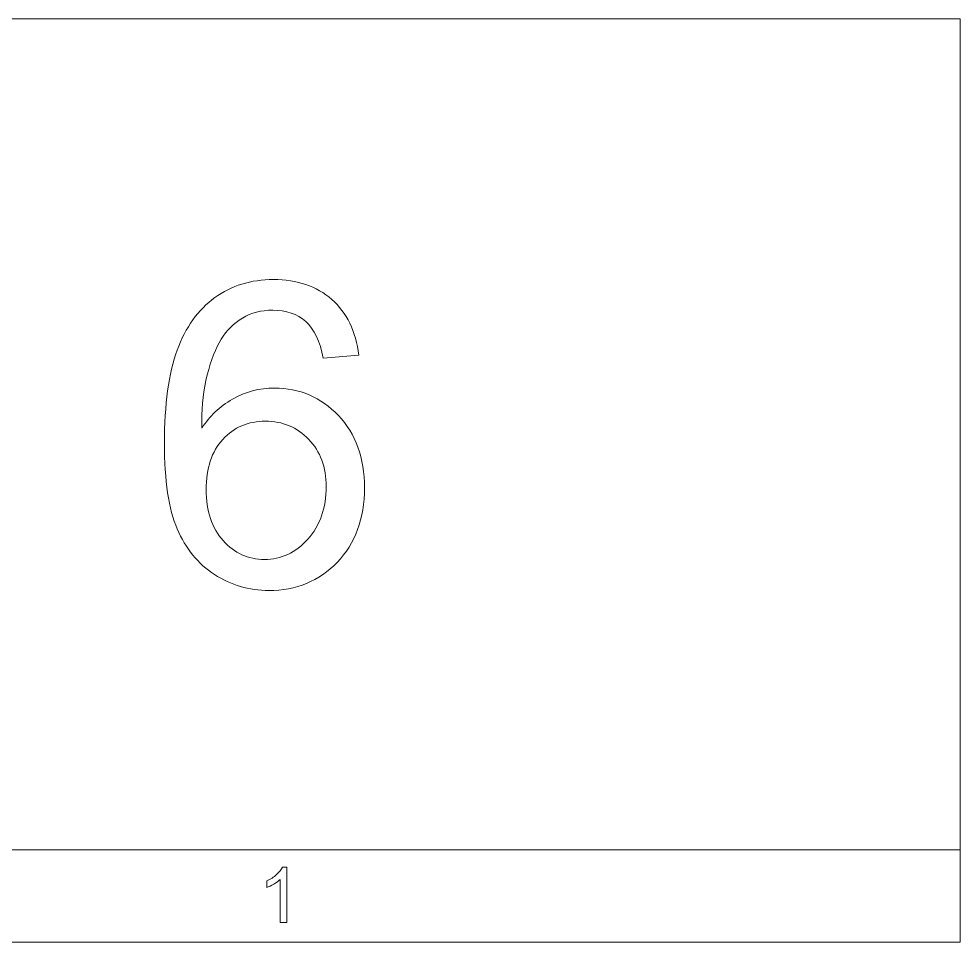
# Model space of a CAD drawing. Header units: millimetres. Extents: x -101 to 34, y -11 to -1.
# Drawn here: x 23.89 to 34.08, y -11.25 to -1.25 of the extents above; entities that cross this region are included whole.
import ezdxf

# ---------------------------------------------------------------- set-up
doc = ezdxf.new("R2010")
doc.units = ezdxf.units.MM
doc.header["$MEASUREMENT"] = 0
doc.layers.add('Layer 1', color=7, linetype='Continuous')

msp = doc.modelspace()

# ---------------------------------------------------------------- linework, layer by layer
at = {"layer": 'Layer 1', "lineweight": 20}
for points, knots in [([(-100.9197, -2.2468), (-100.9197, -2.2468), (-100.9197, -1.2468), (-100.9197, -1.2468), (-55.9197, -1.2468), (-10.9197, -1.2468), (34.0803, -1.2468), (34.0803, -1.2468), (34.0803, -10.2468), (34.0803, -10.2468)], [0, 0, 0, 0, 0.3333333, 0.3333333, 0.3333333, 0.6666667, 0.6666667, 0.6666667, 1, 1, 1, 1]), ([(19.0803, -10.2468), (19.0803, -10.2468), (34.0803, -10.2468), (34.0803, -10.2468), (34.0803, -10.2468), (34.0803, -11.2468), (34.0803, -11.2468), (-10.9197, -11.2468), (-55.9197, -11.2468), (-100.9197, -11.2468), (-100.9197, -11.2468), (-100.9197, -2.2468), (-100.9197, -2.2468), (-100.9197, -2.2468), (-85.9197, -2.2468), (-85.9197, -2.2468), (-85.9197, -2.2468), (-85.9197, -3.2468), (-85.9197, -3.2468), (-85.9197, -3.2468), (-70.9197, -3.2468), (-70.9197, -3.2468), (-70.9197, -3.2468), (-70.9197, -4.2468), (-70.9197, -4.2468), (-70.9197, -4.2468), (-55.9197, -4.2468), (-55.9197, -4.2468), (-55.9197, -4.2468), (-55.9197, -5.2468), (-55.9197, -5.2468), (-55.9197, -5.2468), (-40.9197, -5.2468), (-40.9197, -5.2468), (-40.9197, -5.2468), (-40.9197, -6.2468), (-40.9197, -6.2468), (-40.9197, -6.2468), (-25.9197, -6.2468), (-25.9197, -6.2468), (-25.9197, -6.2468), (-25.9197, -7.2468), (-25.9197, -7.2468), (-25.9197, -7.2468), (-10.9197, -7.2468), (-10.9197, -7.2468), (-10.9197, -7.2468), (-10.9197, -8.2468), (-10.9197, -8.2468), (-10.9197, -8.2468), (4.0803, -8.2468), (4.0803, -8.2468), (4.0803, -8.2468), (4.0803, -9.2468), (4.0803, -9.2468), (4.0803, -9.2468), (19.0803, -9.2468), (19.0803, -9.2468), (19.0803, -9.2468), (19.0803, -10.2468), (19.0803, -10.2468)], [0, 0, 0, 0, 0.05, 0.05, 0.05, 0.1, 0.1, 0.1, 0.15, 0.15, 0.15, 0.2, 0.2, 0.2, 0.25, 0.25, 0.25, 0.3, 0.3, 0.3, 0.35, 0.35, 0.35, 0.4, 0.4, 0.4, 0.45, 0.45, 0.45, 0.5, 0.5, 0.5, 0.55, 0.55, 0.55, 0.6, 0.6, 0.6, 0.65, 0.65, 0.65, 0.7, 0.7, 0.7, 0.75, 0.75, 0.75, 0.8, 0.8, 0.8, 0.85, 0.85, 0.85, 0.9, 0.9, 0.9, 0.95, 0.95, 0.95, 1, 1, 1, 1])]:
    msp.add_open_spline(points, degree=3, knots=knots, dxfattribs=at)
at = {"layer": 'Layer 1', "color": 1, "lineweight": 9}
for points, knots in [([(27.57, -4.8907), (27.57, -4.8907), (27.1829, -4.9229), (27.1829, -4.9229), (27.1499, -4.7402), (27.0869, -4.6081), (26.994, -4.5259), (26.9011, -4.4437), (26.7821, -4.4023), (26.6361, -4.4023), (26.5117, -4.4023), (26.4027, -4.4307), (26.3082, -4.4883), (26.2138, -4.5451), (26.137, -4.6211), (26.0778, -4.7171), (26.0187, -4.8123), (25.9688, -4.9414), (25.9281, -5.1034), (25.8874, -5.2654), (25.8674, -5.4305), (25.8674, -5.5987), (25.8674, -5.6164), (25.8682, -5.644), (25.8697, -5.6801), (25.9504, -5.5503), (26.061, -5.4459), (26.2007, -5.366), (26.3405, -5.2854), (26.4925, -5.2455), (26.6553, -5.2455), (26.928, -5.2455), (27.1584, -5.3445), (27.3473, -5.5427), (27.5354, -5.74), (27.6299, -6.0011), (27.6299, -6.3252), (27.6299, -6.6593), (27.5316, -6.9288), (27.3342, -7.1331), (27.1376, -7.3366), (26.8911, -7.4387), (26.5939, -7.4387), (26.3804, -7.4387), (26.1846, -7.3811), (26.0064, -7.2652), (25.829, -7.15), (25.6946, -6.9856), (25.6025, -6.7714), (25.5103, -6.5579), (25.4643, -6.2484), (25.4643, -5.8437), (25.4643, -5.4221), (25.5103, -5.0865), (25.6017, -4.8369), (25.6931, -4.5866), (25.829, -4.3969), (26.0095, -4.2663), (26.19, -4.1358), (26.4012, -4.0705), (26.6438, -4.0705), (26.9019, -4.0705), (27.1123, -4.1419), (27.2759, -4.2855), (27.4387, -4.4291), (27.537, -4.6311), (27.57, -4.8907)], [0, 0, 0, 0, 0.0454545, 0.0454545, 0.0454545, 0.0909091, 0.0909091, 0.0909091, 0.1363636, 0.1363636, 0.1363636, 0.1818182, 0.1818182, 0.1818182, 0.2272727, 0.2272727, 0.2272727, 0.2727273, 0.2727273, 0.2727273, 0.3181818, 0.3181818, 0.3181818, 0.3636364, 0.3636364, 0.3636364, 0.4090909, 0.4090909, 0.4090909, 0.4545455, 0.4545455, 0.4545455, 0.5, 0.5, 0.5, 0.5454545, 0.5454545, 0.5454545, 0.5909091, 0.5909091, 0.5909091, 0.6363636, 0.6363636, 0.6363636, 0.6818182, 0.6818182, 0.6818182, 0.7272727, 0.7272727, 0.7272727, 0.7727273, 0.7727273, 0.7727273, 0.8181818, 0.8181818, 0.8181818, 0.8636364, 0.8636364, 0.8636364, 0.9090909, 0.9090909, 0.9090909, 0.9545455, 0.9545455, 0.9545455, 1, 1, 1, 1]), ([(25.9158, -6.3459), (25.9158, -6.5779), (25.9772, -6.7622), (26.1001, -6.8981), (26.2222, -7.034), (26.3712, -7.1024), (26.5463, -7.1024), (26.7275, -7.1024), (26.8842, -7.0287), (27.0163, -6.882), (27.1491, -6.7353), (27.2152, -6.5456), (27.2152, -6.3122), (27.2152, -6.1025), (27.1522, -5.932), (27.027, -5.8015), (26.9011, -5.6701), (26.7444, -5.6049), (26.5578, -5.6049), (26.3704, -5.6049), (26.2168, -5.6701), (26.0963, -5.8015), (25.9757, -5.932), (25.9158, -6.114), (25.9158, -6.3459)], [0, 0, 0, 0, 0.125, 0.125, 0.125, 0.25, 0.25, 0.25, 0.375, 0.375, 0.375, 0.5, 0.5, 0.5, 0.625, 0.625, 0.625, 0.75, 0.75, 0.75, 0.875, 0.875, 0.875, 1, 1, 1, 1]), ([(26.7911, -11.0329), (26.7911, -11.0329), (26.7179, -11.0329), (26.7179, -11.0329), (26.7179, -11.0329), (26.7179, -10.5668), (26.7179, -10.5668), (26.7003, -10.5837), (26.6771, -10.6005), (26.6485, -10.6172), (26.62, -10.634), (26.5942, -10.6466), (26.5714, -10.6549), (26.5714, -10.6549), (26.5714, -10.5842), (26.5714, -10.5842), (26.6123, -10.5651), (26.6481, -10.5418), (26.6788, -10.5143), (26.7094, -10.487), (26.7312, -10.4606), (26.7439, -10.4348), (26.7439, -10.4348), (26.7911, -10.4348), (26.7911, -10.4348), (26.7911, -10.4348), (26.7911, -11.0329), (26.7911, -11.0329)], [0, 0, 0, 0, 0.1111111, 0.1111111, 0.1111111, 0.2222222, 0.2222222, 0.2222222, 0.3333333, 0.3333333, 0.3333333, 0.4444444, 0.4444444, 0.4444444, 0.5555556, 0.5555556, 0.5555556, 0.6666667, 0.6666667, 0.6666667, 0.7777778, 0.7777778, 0.7777778, 0.8888889, 0.8888889, 0.8888889, 1, 1, 1, 1])]:
    msp.add_open_spline(points, degree=3, knots=knots, dxfattribs=at)

doc.saveas('drawing.dxf')
